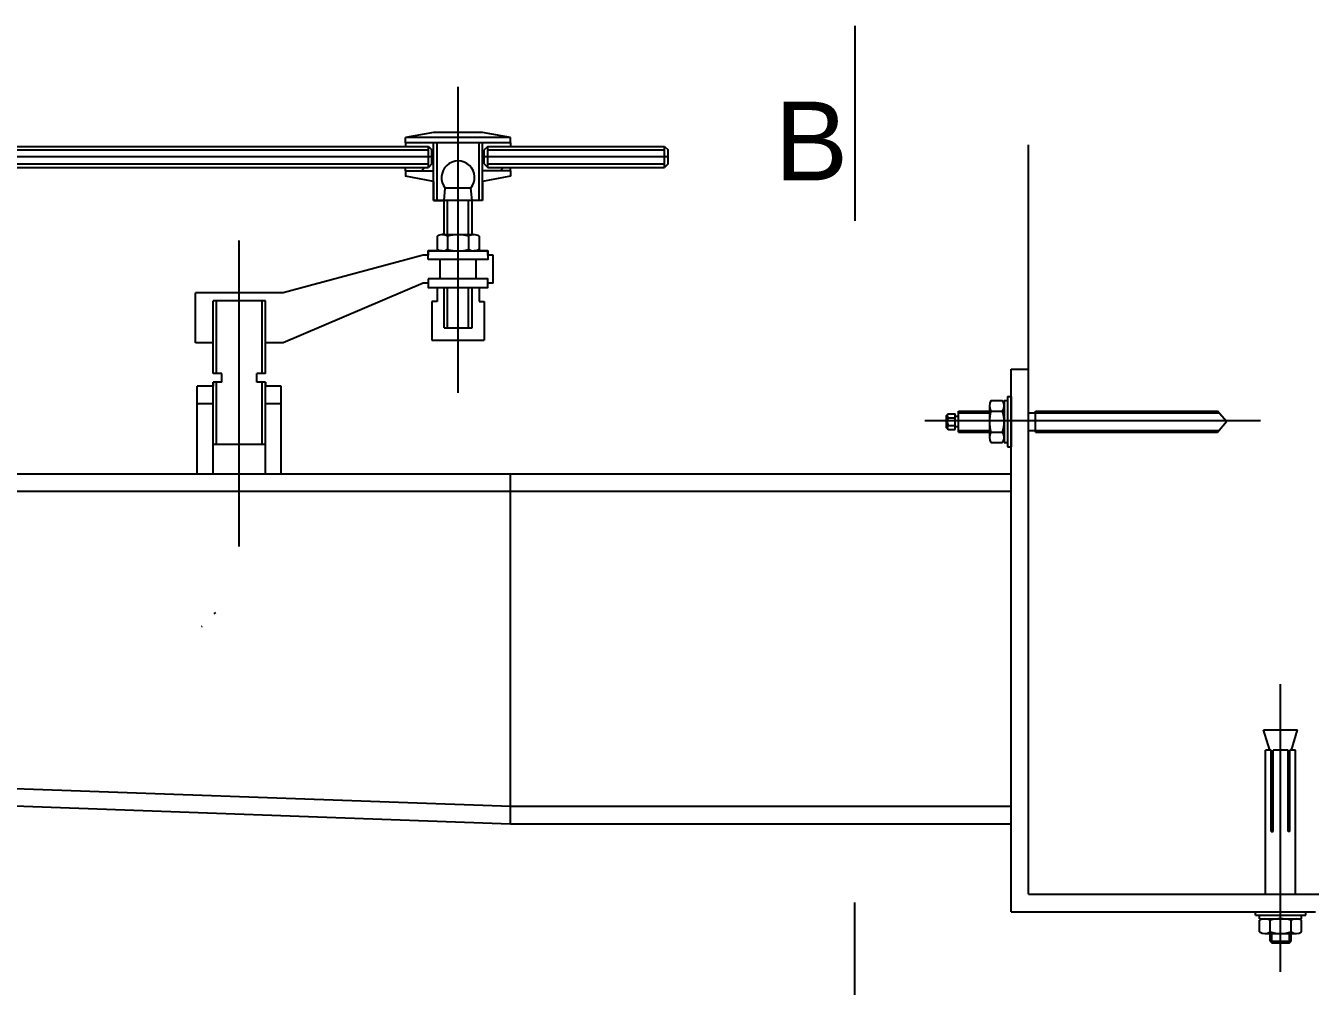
# Model space of a CAD drawing. Header units: metres. Extents: x 4231 to 8749, y -8456 to -5486.
# Drawn here: x 7179 to 7913, y -6755 to -6207 of the extents above; entities that cross this region are included whole.
import ezdxf

# ---------------------------------------------------------------- set-up
doc = ezdxf.new("R2010")
doc.units = ezdxf.units.M
for name, color, linetype in [('ASHADE', 1, 'Continuous'), ('图层1', 8, 'Continuous'), ('外形', 3, 'Continuous'), ('文字标注1', 4, 'Continuous'), ('轴线', 6, 'Continuous')]:
    doc.layers.add(name, color=color, linetype=linetype)

msp = doc.modelspace()

# ---------------------------------------------------------------- hatches: boundary and pattern name
at = {"layer": '图层1'}
h = msp.add_hatch(dxfattribs=at)
h.set_pattern_fill('ANSI31', scale=10)
h.paths.add_polyline_path([(7396.33, -6273.49), (7396.33, -6275.49), (7409.33, -6275.49), (7411.33, -6277.49), (7411.33, -6285.49), (7409.33, -6287.49), (7396.33, -6287.49), (7396.33, -6289.49), (7412.3, -6289.49), (7412.3, -6273.49)])
h = msp.add_hatch(dxfattribs=at)
h.set_pattern_fill('ANSI31', scale=10)
h.paths.add_polyline_path([(7456.26, -6273.49), (7440.3, -6273.49), (7440.3, -6289.49), (7456.26, -6289.49), (7456.26, -6287.49), (7443.26, -6287.49), (7441.26, -6285.49), (7441.26, -6277.49), (7443.26, -6275.49), (7456.26, -6275.49)])
h = msp.add_hatch(dxfattribs=at)
h.set_pattern_fill('AR-CONC', scale=10)
h.paths.add_polyline_path([(8046.27, -6702.72), (7904.85, -6702.72), (7904.85, -6620.48), (7902.47, -6620.48), (7905.99, -6608.74), (7886.56, -6608.74), (7890.09, -6620.48), (7887.7, -6620.48), (7887.7, -6702.72), (7752.28, -6702.72), (7752.28, -6607.72), (7756.28, -6607.72), (7756.28, -6608.72), (7860.28, -6608.72), (7865.28, -6602.72), (7860.28, -6596.72), (7756.28, -6596.72), (7756.28, -6597.72), (7752.28, -6597.72), (7752.28, -6437.72), (7756.28, -6437.72), (7756.28, -6438.72), (7860.28, -6438.72), (7865.28, -6432.72), (7860.28, -6426.72), (7756.28, -6426.72), (7756.28, -6427.72), (7752.28, -6427.72), (7752.28, -6274.63), (8046.27, -6274.63)])
h = msp.add_hatch(dxfattribs=at)
h.set_pattern_fill('ANSI31', scale=300)
h.paths.add_polyline_path([(8046.27, -6702.72), (7904.85, -6702.72), (7904.85, -6620.48), (7902.47, -6620.48), (7905.99, -6608.74), (7886.56, -6608.74), (7890.09, -6620.48), (7887.7, -6620.48), (7887.7, -6702.72), (7752.28, -6702.72), (7752.28, -6607.72), (7756.28, -6607.72), (7756.28, -6608.72), (7860.28, -6608.72), (7865.28, -6602.72), (7860.28, -6596.72), (7756.28, -6596.72), (7756.28, -6597.72), (7752.28, -6597.72), (7752.28, -6437.72), (7756.28, -6437.72), (7756.28, -6438.72), (7860.28, -6438.72), (7865.28, -6432.72), (7860.28, -6426.72), (7756.28, -6426.72), (7756.28, -6427.72), (7752.28, -6427.72), (7752.28, -6274.63), (8046.27, -6274.63)])
h = msp.add_hatch(dxfattribs=at)
h.set_pattern_fill('ANSI31', scale=20)
h.paths.add_polyline_path([(7301.3, -6472.47), (7279.8, -6472.47), (7279.8, -6542.02, -0.65), (7288.16, -6545.72, -0.65), (7279.8, -6549.42), (7279.8, -6552.47), (7322.8, -6552.47), (7322.8, -6549.99, 0.39), (7319.19, -6546.01), (7292, -6543.29, -0.39), (7284.8, -6535.33), (7284.8, -6489.61, -0.39), (7292, -6481.65), (7301.3, -6480.72)])
h.paths.add_polyline_path([(7322.8, -6474.95), (7322.8, -6472.47), (7301.3, -6472.47), (7301.3, -6480.72), (7319.19, -6478.93, 0.39)])

# ---------------------------------------------------------------- linework, layer by layer
for p, q in [((7456.3, -6270.49), (7396.3, -6270.49)), ((7412.3, -6306.49), (7412.3, -6273.49)), ((7414.3, -6306.49), (7414.3, -6273.49)), ((7438.3, -6306.49), (7438.3, -6273.49)), ((7440.3, -6306.49), (7440.3, -6273.49)), ((6193.28, -6277.49), (7409.33, -6277.49)), ((7409.33, -6287.49), (7409.33, -6275.49)), ((7443.26, -6287.49), (7443.26, -6275.49)), ((7443.26, -6277.49), (7544.28, -6277.49)), ((7544.28, -6287.49), (7544.28, -6275.49)), ((6193.28, -6285.49), (7409.33, -6285.49)), ((7443.26, -6285.49), (7544.28, -6285.49)), ((7418.3, -6306.49), (7418.99, -6299.28)), ((7433.6, -6299.28), (7418.99, -6299.28)), ((7434.3, -6306.49), (7433.6, -6299.28)), ((7440.3, -6306.49), (7412.3, -6306.49)), ((7420.3, -6325.91), (7420.3, -6306.49)), ((7432.3, -6325.91), (7432.3, -6306.49)), ((7417.3, -6325.91), (7435.29, -6325.91)), ((7420.3, -6326.77), (7420.3, -6334.31)), ((7432.29, -6326.77), (7432.29, -6334.31)), ((7416, -6351.17), (7416, -6340.17)), ((7436.59, -6351.17), (7436.59, -6340.17)), ((7418.3, -6379.17), (7418.3, -6356.17)), ((7420.3, -6379.17), (7420.3, -6356.17)), ((7432.3, -6379.17), (7432.3, -6356.17)), ((7434.3, -6379.17), (7434.3, -6356.17)), ((7316.3, -6363.67), (7286.3, -6363.67)), ((7286.3, -6387.67), (7286.3, -6363.67)), ((7288.3, -6405.18), (7288.3, -6363.67)), ((7314.3, -6405.18), (7314.3, -6363.67)), ((7316.3, -6387.67), (7316.3, -6363.67)), ((7418.3, -6379.17), (7434.3, -6379.17)), ((7286.3, -6462.47), (7286.3, -6410.18)), ((7288.3, -6445.76), (7288.3, -6410.18)), ((7314.3, -6445.76), (7314.3, -6410.18)), ((7316.3, -6462.47), (7316.3, -6410.18)), ((7730.74, -6420.73), (7737.42, -6420.73)), ((7738.28, -6420.73), (7738.28, -6444.71)), ((7738.28, -6420.73), (7740.28, -6420.73)), ((7740.28, -6418.41), (7740.28, -6447.03)), ((7740.28, -6418.41), (7742.28, -6418.41)), ((7742.28, -6418.41), (7742.28, -6447.03)), ((7277.83, -6422.47), (7277.3, -6423)), ((7286.3, -6422.47), (7277.3, -6422.47)), ((7325.3, -6422.47), (7316.3, -6422.47)), ((7705.28, -6429.22), (7706.28, -6428.22)), ((7705.28, -6436.22), (7705.28, -6429.22)), ((7706.28, -6428.22), (7710.28, -6428.22)), ((7710.28, -6437.22), (7710.28, -6428.22)), ((7712.28, -6438.72), (7712.28, -6426.72)), ((7712.28, -6426.72), (7729.88, -6426.72)), ((7712.28, -6427.72), (7729.88, -6427.72)), ((7729.88, -6423.73), (7729.88, -6441.71)), ((7730.74, -6426.72), (7737.42, -6426.72)), ((7752.28, -6427.72), (7861.11, -6427.72)), ((7756.28, -6438.72), (7756.28, -6426.72)), ((7756.28, -6426.72), (7860.28, -6426.72)), ((7865.28, -6432.72), (7860.28, -6426.72)), ((7706.28, -6437.22), (7705.28, -6436.22)), ((7706.28, -6430.47), (7710.28, -6430.47)), ((7706.28, -6434.97), (7710.28, -6434.97)), ((7712.28, -6429.72), (7710.28, -6429.72)), ((7712.28, -6435.72), (7710.28, -6435.72)), ((7860.28, -6438.72), (7865.28, -6432.72)), ((7706.28, -6437.22), (7710.28, -6437.22)), ((7712.28, -6437.72), (7729.88, -6437.72)), ((7712.28, -6438.72), (7729.88, -6438.72)), ((7730.74, -6438.71), (7737.42, -6438.71)), ((7752.28, -6437.72), (7861.11, -6437.72)), ((7756.28, -6438.72), (7860.28, -6438.72)), ((7316.3, -6445.76), (7286.3, -6445.76)), ((7730.74, -6444.71), (7737.42, -6444.71)), ((7738.28, -6444.71), (7740.28, -6444.71)), ((7740.28, -6447.03), (7742.28, -6447.03)), ((4676.26, -6472.47), (7742.28, -6472.47)), ((4676.26, -6552.46), (7456.46, -6652.47)), ((7886.56, -6608.74), (7905.99, -6608.74)), ((7890.09, -6620.48), (7886.56, -6608.74)), ((7902.47, -6620.48), (7905.99, -6608.74)), ((7887.7, -6702.72), (7887.7, -6620.48)), ((7890.95, -6620.48), (7887.7, -6620.48)), ((7890.95, -6666.81), (7890.95, -6620.48)), ((7891.99, -6666.81), (7891.99, -6620.48)), ((7900.57, -6620.48), (7891.99, -6620.48)), ((7900.57, -6666.81), (7900.57, -6620.48)), ((7901.61, -6666.81), (7901.61, -6620.48)), ((7904.85, -6620.48), (7901.61, -6620.48)), ((7904.85, -6702.72), (7904.85, -6620.48)), ((7456.46, -6652.47), (7742.28, -6652.47)), ((7890.95, -6666.81), (7891.99, -6666.81)), ((7901.61, -6666.81), (7900.57, -6666.81)), ((7881.97, -6714.72), (7881.97, -6712.72)), ((7881.97, -6712.72), (7910.59, -6712.72)), ((7881.97, -6714.72), (7910.59, -6714.72)), ((7884.29, -6716.72), (7884.29, -6714.72)), ((7908.27, -6716.72), (7908.27, -6714.72)), ((7910.59, -6714.72), (7910.59, -6712.72)), ((7884.29, -6716.72), (7908.27, -6716.72)), ((7884.29, -6724.25), (7884.29, -6717.58)), ((7890.28, -6724.25), (7890.28, -6717.58)), ((7902.27, -6724.25), (7902.27, -6717.58)), ((7908.27, -6724.25), (7908.27, -6717.58)), ((7887.29, -6725.12), (7905.27, -6725.12)), ((7890.28, -6729.5), (7890.28, -6725.12)), ((7890.28, -6729.5), (7891.28, -6730.5)), ((7890.28, -6729.5), (7902.28, -6729.5)), ((7891.28, -6729.5), (7891.28, -6725.12)), ((7891.28, -6730.5), (7901.28, -6730.5)), ((7901.28, -6729.5), (7901.28, -6725.12)), ((7901.28, -6730.5), (7902.28, -6729.5)), ((7902.28, -6729.5), (7902.28, -6725.12))]:
    msp.add_line(p, q)
for points in [[(7409.3, -6340.17), (7409.3, -6335.17), (7443.3, -6335.17), (7443.3, -6340.17)], [(7409.3, -6351.17), (7409.3, -6356.17), (7443.3, -6356.17), (7443.3, -6351.17)]]:
    msp.add_lwpolyline(points, close=True)
for centre, radius, start, end in [((7426.3, -6293.26), 9.46, 320.55, 219.45), ((7417.3, -6331.54), 5.63, 57.86, 90), ((7426.3, -6347.15), 21.24, 73.61, 106.39), ((7432.29, -6326.77), 0, 270, 334.27), ((7435.29, -6331.54), 5.63, 90, 122.14), ((7417.3, -6329.53), 5.63, 270, 302.14), ((7426.3, -6313.93), 21.24, 253.61, 286.39), ((7432.29, -6334.31), 0, 25.73, 90), ((7435.29, -6329.53), 5.63, 237.86, 270), ((7735.51, -6423.73), 5.63, 147.86, 212.14), ((7732.64, -6423.73), 5.63, 327.86, 32.14), ((7707.29, -6429.34), 1.52, 132.07, 227.93), ((7751.12, -6432.72), 21.24, 163.61, 196.39), ((7717.04, -6432.72), 21.24, 343.61, 16.39), ((7707.29, -6436.09), 1.52, 132.07, 227.93), ((7711.09, -6432.72), 5.31, 154.94, 205.06), ((7735.51, -6441.71), 5.63, 147.86, 212.14), ((7730.74, -6438.71), 0, 295.73, 0), ((7732.64, -6441.71), 5.63, 327.86, 32.14), ((7887.29, -6722.35), 5.63, 57.86, 122.14), ((7896.28, -6737.96), 21.24, 73.61, 106.39), ((7905.27, -6722.35), 5.63, 57.86, 122.14), ((7887.29, -6719.48), 5.63, 237.86, 302.14), ((7896.28, -6703.87), 21.24, 253.61, 286.39), ((7902.27, -6724.25), 0, 25.73, 90), ((7905.27, -6719.48), 5.63, 237.86, 302.14)]:
    msp.add_arc(centre, radius, start, end)
at = {"layer": 'ASHADE'}
for p, q in [((7396.33, -6273.49), (7396.33, -6275.49)), ((7456.26, -6273.49), (7456.26, -6275.49)), ((7396.33, -6289.49), (7396.33, -6287.49)), ((7456.26, -6289.49), (7456.26, -6287.49))]:
    msp.add_line(p, q, dxfattribs=at)
at = {"layer": '图层1'}
for p, q in [((7411.33, -6281.49), (6191.28, -6281.49)), ((7546.28, -6281.49), (7441.26, -6281.49)), ((7456.28, -6662.47), (7456.28, -6462.47))]:
    msp.add_line(p, q, dxfattribs=at)
at = {"layer": '外形'}
for p, q in [((7652.92, -6206.54), (7652.92, -6318.11)), ((7752.28, -6702.72), (7752.28, -6274.63)), ((6193.28, -6275.49), (7409.33, -6275.49)), ((7409.33, -6275.49), (7411.33, -6277.49)), ((7411.33, -6285.49), (7411.33, -6277.49)), ((7443.26, -6275.49), (7441.26, -6277.49)), ((7441.26, -6285.49), (7441.26, -6277.49)), ((7443.26, -6275.49), (7544.28, -6275.49)), ((7544.28, -6275.49), (7546.28, -6277.49)), ((7546.28, -6285.49), (7546.28, -6277.49)), ((6193.28, -6287.49), (7409.33, -6287.49)), ((7411.33, -6285.49), (7409.33, -6287.49)), ((7441.26, -6285.49), (7443.26, -6287.49)), ((7443.26, -6287.49), (7544.28, -6287.49)), ((7546.28, -6285.49), (7544.28, -6287.49)), ((7742.28, -6712.72), (7742.28, -6402.72)), ((7742.28, -6402.72), (7752.28, -6402.72)), ((4676.26, -6462.47), (7742.28, -6462.47)), ((4676.26, -6562.47), (7456.28, -6662.47)), ((7456.28, -6662.47), (7742.28, -6662.47)), ((7652.92, -6819), (7652.92, -6707.43)), ((7752.28, -6702.72), (8046.27, -6702.72)), ((7742.28, -6712.72), (7916.28, -6712.72))]:
    msp.add_line(p, q, dxfattribs=at)
at = {"layer": '文字标注1'}
for p, q in [((7412.3, -6267.49), (7396.3, -6270.49)), ((7440.3, -6267.49), (7412.3, -6267.49)), ((7456.3, -6270.49), (7440.3, -6267.49)), ((7396.3, -6273.49), (7396.3, -6270.49)), ((7456.3, -6273.49), (7396.3, -6273.49)), ((7456.3, -6273.49), (7456.3, -6270.49)), ((7396.3, -6289.49), (7396.3, -6292.49)), ((7396.3, -6289.49), (7412.3, -6289.49)), ((7456.3, -6289.49), (7440.3, -6289.49)), ((7456.3, -6289.49), (7456.3, -6292.49)), ((7412.3, -6295.49), (7396.3, -6292.49)), ((7412.3, -6295.49), (7412.3, -6306.49)), ((7456.3, -6292.49), (7440.3, -6295.49)), ((7440.3, -6295.49), (7440.3, -6306.49)), ((7412.3, -6306.49), (7418.3, -6306.49)), ((7418.3, -6325.91), (7418.3, -6306.49)), ((7440.3, -6306.49), (7434.3, -6306.49)), ((7434.3, -6325.91), (7434.3, -6306.49)), ((7414.31, -6326.77), (7414.31, -6334.31)), ((7418.3, -6325.91), (7417.3, -6325.91)), ((7434.3, -6325.91), (7435.29, -6325.91)), ((7438.28, -6326.77), (7438.28, -6334.31)), ((7406.3, -6337.67), (7326.3, -6359.17)), ((7409.3, -6337.67), (7406.3, -6337.67)), ((7409.3, -6335.17), (7409.3, -6337.67)), ((7417.3, -6335.17), (7409.3, -6335.17)), ((7443.3, -6335.17), (7435.29, -6335.17)), ((7443.3, -6337.67), (7443.3, -6335.17)), ((7446.3, -6337.67), (7443.3, -6337.67)), ((7446.3, -6353.67), (7446.3, -6337.67)), ((7406.3, -6353.67), (7326.3, -6387.67)), ((7409.3, -6353.67), (7406.3, -6353.67)), ((7409.3, -6353.67), (7409.3, -6356.17)), ((7409.3, -6356.17), (7414.3, -6356.17)), ((7414.3, -6356.17), (7414.3, -6364.17)), ((7438.3, -6356.17), (7443.3, -6356.17)), ((7438.3, -6356.17), (7438.3, -6364.17)), ((7443.3, -6356.17), (7443.3, -6353.67)), ((7446.3, -6353.67), (7443.3, -6353.67)), ((7276.3, -6387.67), (7276.3, -6359.17)), ((7326.3, -6359.17), (7276.3, -6359.17)), ((7411.3, -6364.17), (7411.3, -6386.17)), ((7414.3, -6364.17), (7411.3, -6364.17)), ((7438.3, -6364.17), (7441.3, -6364.17)), ((7441.3, -6364.17), (7441.3, -6386.17)), ((7286.3, -6387.67), (7276.3, -6387.67)), ((7286.3, -6405.18), (7286.3, -6387.67)), ((7316.3, -6405.18), (7316.3, -6387.67)), ((7326.3, -6387.67), (7316.3, -6387.67)), ((7411.3, -6386.17), (7441.3, -6386.17)), ((7291.3, -6405.18), (7286.3, -6405.18)), ((7291.3, -6410.18), (7291.3, -6405.18)), ((7311.3, -6410.18), (7311.3, -6405.18)), ((7316.3, -6405.18), (7311.3, -6405.18)), ((7286.3, -6412.47), (7277.3, -6412.47)), ((7277.3, -6462.47), (7277.3, -6412.47)), ((7286.3, -6410.18), (7286.3, -6412.47)), ((7291.3, -6410.18), (7286.3, -6410.18)), ((7316.3, -6410.18), (7311.3, -6410.18)), ((7316.3, -6410.18), (7316.3, -6412.47)), ((7325.3, -6412.47), (7316.3, -6412.47)), ((7325.3, -6462.47), (7325.3, -6412.47))]:
    msp.add_line(p, q, dxfattribs=at)
for centre, start, end in [((7417.3, -6331.54), 90, 122.14), ((7435.29, -6331.54), 57.86, 90), ((7417.3, -6329.53), 237.86, 270), ((7435.29, -6329.53), 270, 302.14)]:
    msp.add_arc(centre, 5.63, start, end, dxfattribs=at)
at = {"layer": '轴线'}
for p, q in [((7426.3, -6416.31), (7426.3, -6241.48)), ((7301.3, -6503.99), (7301.3, -6329.16)), ((7693.08, -6432.09), (7884.85, -6432.09)), ((7896.28, -6746.95), (7896.28, -6582.64))]:
    msp.add_line(p, q, dxfattribs=at)

# ---------------------------------------------------------------- texts
at = {"layer": 'ASHADE', "insert": (7607.21, -6249.9), "char_height": 45, "attachment_point": 1}
msp.add_mtext('{\\fArial|b0|i0|c0|p32;B}', dxfattribs=at)

doc.saveas('drawing.dxf')
